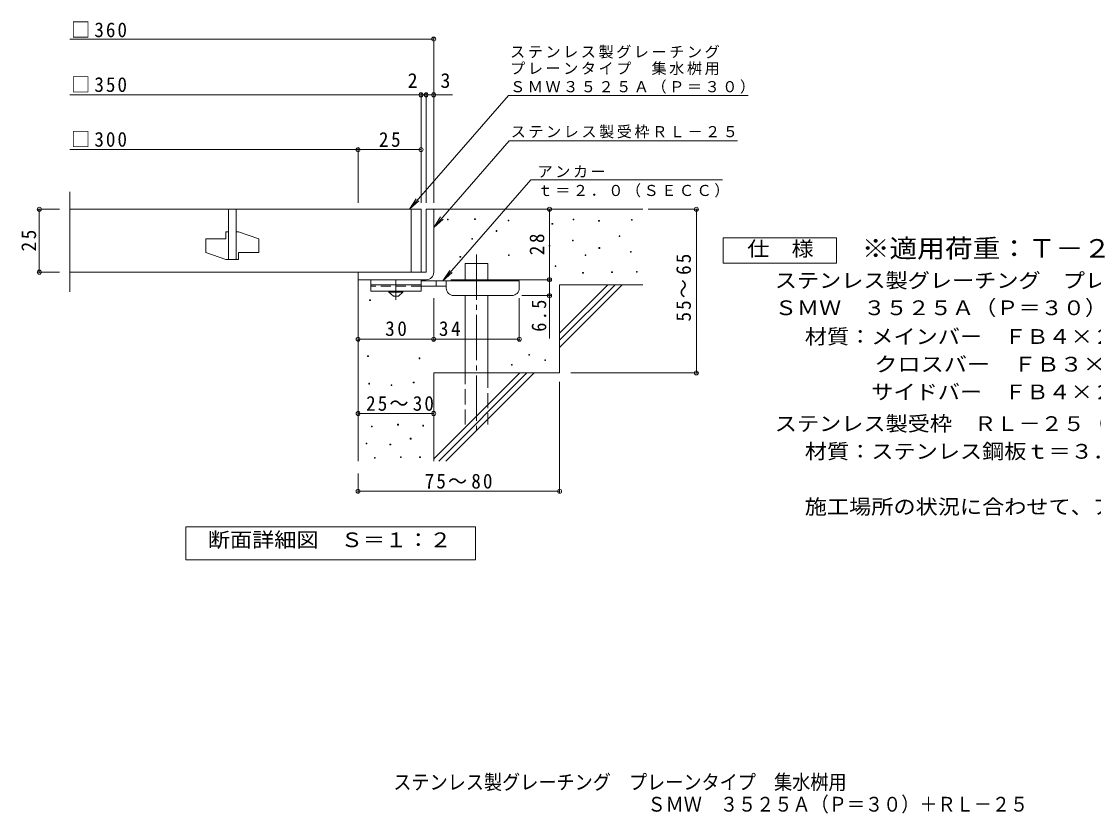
# Model space of a CAD drawing. Units: millimetres, scale not verified. Extents: x -318 to 322, y -274 to 232.
# Drawn here: x -317.9 to 107.9, y -274.4 to 40.2 of the extents above; entities that cross this region are included whole.
import ezdxf
from ezdxf.enums import TextEntityAlignment as Align

# ---------------------------------------------------------------- set-up
doc = ezdxf.new("R2010")
doc.units = ezdxf.units.MM
doc.header["$LTSCALE"] = 2
doc.header["$PDMODE"] = 32
doc.header["$PDSIZE"] = 1.6
for name, pattern in [('CHAIN1', [8, 5, -1, 1, -1]), ('CHAIN2', [12, 9, -1, 1, -1]), ('DASHED2', [3, 2, -1]), ('DASHED3', [4, 3, -1])]:
    doc.linetypes.add(name, pattern=pattern)
for name, color, linetype, lineweight in [('D-0', 7, 'Continuous', 9), ('D-1', 2, 'Continuous', 9), ('D-2', 3, 'Continuous', 9), ('D-4', 7, 'Continuous', 9), ('D-5', 7, 'Continuous', 9), ('D-6', 6, 'Continuous', 9), ('D-9', 4, 'Continuous', 9)]:
    doc.layers.add(name, color=color, linetype=linetype, lineweight=lineweight)
doc.layers.add('F-5_F-5ﾚｲﾔ', color=2, linetype='Continuous')
doc.styles.add('ＭＳ ゴシック', font='')
doc.styles.get('ＭＳ ゴシック').set_extended_font_data('MS Gothic')

msp = doc.modelspace()

# ---------------------------------------------------------------- linework, layer by layer
at = {"layer": 'D-0'}
for points in [[(-148.746, -38.576), (-148.746, -38.276), (-148.446, -38.276), (-148.446, -38.576)], [(-137.918, -38.44), (-137.918, -38.14), (-137.618, -38.14), (-137.618, -38.44)], [(-98.802, -38.576), (-98.802, -38.276), (-98.502, -38.276), (-98.502, -38.576)], [(-124.653, -38.982), (-124.653, -38.682), (-124.353, -38.682), (-124.353, -38.982)], [(-107.193, -40.335), (-107.193, -40.035), (-106.893, -40.035), (-106.893, -40.335)], [(-88.651, -39.117), (-88.651, -38.817), (-88.351, -38.817), (-88.351, -39.117)], [(-75.657, -38.711), (-75.657, -38.411), (-75.357, -38.411), (-75.357, -38.711)], [(-139.001, -46.291), (-139.001, -45.991), (-138.701, -45.991), (-138.701, -46.291)], [(-129.391, -43.178), (-129.391, -42.878), (-129.091, -42.878), (-129.091, -43.178)], [(-99.072, -46.967), (-99.072, -46.667), (-98.772, -46.667), (-98.772, -46.967)], [(-80.53, -45.208), (-80.53, -44.908), (-80.23, -44.908), (-80.23, -45.208)], [(-108.276, -48.998), (-108.276, -48.698), (-107.976, -48.698), (-107.976, -48.998)], [(-88.515, -49.945), (-88.515, -49.645), (-88.215, -49.645), (-88.215, -49.945)], [(-143.738, -53.464), (-143.738, -53.164), (-143.438, -53.164), (-143.438, -53.464)], [(-124.518, -52.788), (-124.518, -52.487), (-124.218, -52.487), (-124.218, -52.788)], [(-94.065, -52.788), (-94.065, -52.487), (-93.764, -52.487), (-93.764, -52.788)], [(-76.063, -51.434), (-76.063, -51.134), (-75.763, -51.134), (-75.763, -51.434)], [(-105.975, -57.119), (-105.975, -56.819), (-105.675, -56.819), (-105.675, -57.119)], [(-95.012, -59.826), (-95.012, -59.526), (-94.712, -59.526), (-94.712, -59.826)], [(-83.507, -59.555), (-83.507, -59.255), (-83.207, -59.255), (-83.207, -59.555)], [(-73.627, -59.42), (-73.627, -59.12), (-73.327, -59.12), (-73.327, -59.42)], [(-179.614, -70.696), (-179.614, -70.396), (-179.314, -70.396), (-179.314, -70.696)], [(-180.401, -92.929), (-180.401, -92.629), (-180.101, -92.629), (-180.101, -92.929)], [(-159.945, -93.758), (-159.945, -93.458), (-159.645, -93.458), (-159.645, -93.758)], [(-116.407, -92.325), (-116.407, -92.025), (-116.107, -92.025), (-116.107, -92.325)], [(-123.31, -96.385), (-123.31, -96.085), (-123.01, -96.085), (-123.01, -96.385)], [(-110.036, -94.475), (-110.036, -94.175), (-109.736, -94.175), (-109.736, -94.475)], [(-179.918, -103.814), (-179.918, -103.514), (-179.618, -103.514), (-179.618, -103.814)], [(-171.087, -104.423), (-171.087, -104.123), (-170.787, -104.123), (-170.787, -104.423)], [(-162.255, -103.357), (-162.255, -103.057), (-161.955, -103.057), (-161.955, -103.357)], [(-178.852, -120.868), (-178.852, -120.568), (-178.552, -120.568), (-178.552, -120.868)], [(-168.498, -120.107), (-168.498, -119.807), (-168.198, -119.807), (-168.198, -120.107)], [(-158.525, -120.488), (-158.525, -120.188), (-158.225, -120.188), (-158.225, -120.488)], [(-180.984, -127.568), (-180.984, -127.268), (-180.684, -127.268), (-180.684, -127.568)], [(-171.544, -128.025), (-171.544, -127.725), (-171.244, -127.725), (-171.244, -128.025)], [(-163.473, -125.665), (-163.473, -125.365), (-163.173, -125.365), (-163.173, -125.665)], [(-177.71, -133.278), (-177.71, -132.978), (-177.41, -132.978), (-177.41, -133.278)], [(-167.356, -132.974), (-167.356, -132.674), (-167.056, -132.674), (-167.056, -132.974)], [(-159.743, -132.974), (-159.743, -132.674), (-159.443, -132.674), (-159.443, -132.974)]]:
    msp.add_lwpolyline(points, close=True, dxfattribs=at)
at = {"layer": 'D-1'}
for p, q in [((-157.171, -34.386), (-157.171, -59.386)), ((-154.171, -34.386), (-157.171, -34.386)), ((-154.171, -59.386), (-154.171, -34.386)), ((-157.171, -59.386), (-184.171, -59.386)), ((-184.171, -62.386), (-184.171, -59.386)), ((-184.171, -62.386), (-157.171, -62.386))]:
    msp.add_line(p, q, dxfattribs=at)
msp.add_arc((-157.171, -59.386), 3, 270, 0, dxfattribs=at)
at = {"layer": 'D-2'}
for p, q in [((-298.704, -67.211), (-298.704, -27.47)), ((-159.171, -34.386), (-298.704, -34.386)), ((-235.671, -34.386), (-235.671, -54.386)), ((-232.671, -34.386), (-232.671, -54.386)), ((-163.171, -34.386), (-163.171, -59.386)), ((-159.171, -34.386), (-159.171, -59.386)), ((-244.671, -46.136), (-244.671, -51.636)), ((-244.671, -46.136), (-236.671, -46.136)), ((-236.671, -43.386), (-236.671, -46.136)), ((-235.671, -43.386), (-236.671, -43.386)), ((-231.671, -43.386), (-232.671, -43.386)), ((-231.671, -43.386), (-223.671, -46.136)), ((-223.671, -46.136), (-223.671, -51.636)), ((-244.671, -51.636), (-236.671, -54.386)), ((-231.671, -54.386), (-236.671, -54.386)), ((-231.671, -51.636), (-231.671, -54.386)), ((-231.671, -51.636), (-223.671, -51.636)), ((-298.704, -59.386), (-159.171, -59.386))]:
    msp.add_line(p, q, dxfattribs=at)
at = {"layer": 'D-4'}
for p, q in [((-298.704, 33.188), (-154.171, 33.188)), ((-154.171, -31.795), (-154.171, 33.788)), ((-298.704, 11.048), (-159.171, 11.048)), ((-159.171, -31.795), (-159.171, 11.648)), ((-159.171, 11.048), (-158.17, 11.048)), ((-158.17, 11.048), (-146.638, 11.048)), ((-157.171, -31.795), (-157.171, 11.648)), ((-298.704, -10.702), (-184.171, -10.702)), ((-184.171, -31.795), (-184.171, -10.102)), ((-184.171, -10.702), (-159.171, -10.702)), ((-311.385, -34.386), (-302.704, -34.386)), ((-310.785, -34.386), (-310.785, -59.386)), ((-108.178, -62.386), (-108.178, -34.386)), ((-68.965, -34.386), (-49.234, -34.386)), ((-49.834, -99.386), (-49.834, -34.386)), ((-311.385, -59.386), (-302.704, -59.386)), ((-147.369, -62.386), (-107.578, -62.386)), ((-108.178, -62.386), (-108.178, -85.736)), ((-154.169, -86.607), (-154.169, -69.686)), ((-120.169, -86.607), (-120.169, -69.686)), ((-107.578, -68.686), (-119.169, -68.686)), ((-99.724, -99.386), (-49.234, -99.386)), ((-104.17, -102.886), (-104.17, -147.003)), ((-184.171, -115.51), (-154.171, -115.51)), ((-184.171, -139.386), (-184.171, -147.003)), ((-184.171, -146.403), (-104.17, -146.403))]:
    msp.add_line(p, q, dxfattribs=at)
msp.add_lwpolyline([(-184.169, -86.007), (-154.169, -86.007), (-120.169, -86.007)], dxfattribs=at)
for p in [(-154.171, 33.188), (-159.171, 11.048), (-157.171, 11.048), (-154.171, 11.048), (-184.171, -10.702), (-159.171, -10.702), (-310.785, -34.386), (-108.178, -34.386), (-49.834, -34.386), (-310.785, -59.386), (-108.178, -62.386), (-108.178, -68.686), (-184.169, -86.007), (-154.169, -86.007), (-120.169, -86.007), (-49.834, -99.386), (-184.171, -115.51), (-154.171, -115.51), (-184.171, -146.403), (-104.17, -146.403)]:
    msp.add_point(p, dxfattribs=at)
at = {"layer": 'D-5'}
for p, q in [((-124.493, 10.81), (-29.24, 10.81)), ((-124.208, -7.211), (-154.171, -41.637)), ((-124.208, -7.211), (-33.542, -7.211)), ((-115.637, -22.776), (-150.547, -62.886)), ((-115.637, -22.776), (-39.419, -22.776)), ((-163.83, -34.386), (-161.068, -30.218)), ((-154.171, -41.637), (-151.409, -37.47)), ((-154.171, -41.637), (-150.424, -38.327)), ((-150.547, -62.886), (-147.785, -58.718)), ((-150.547, -62.886), (-146.8, -59.575))]:
    msp.add_line(p, q, dxfattribs=at)
msp.add_lwpolyline([(-124.493, 10.81), (-163.83, -34.386), (-160.083, -31.075)], dxfattribs=at)
for points in [[(-39.139, -55.791), (-39.139, -45.791), (5.861, -45.791), (5.861, -55.791)], [(-252.57, -173.574), (-252.57, -160.574), (-137.57, -160.574), (-137.57, -173.574)]]:
    msp.add_lwpolyline(points, close=True, dxfattribs=at)
at = {"layer": 'D-6'}
for p, q in [((-154.171, -34.386), (-71.171, -34.386)), ((-141.712, -62.886), (-141.712, -55.886)), ((-141.712, -55.886), (-132.712, -55.886)), ((-132.712, -62.886), (-132.712, -55.886)), ((-184.171, -62.386), (-184.171, -134.386)), ((-104.171, -83.588), (-84.969, -64.386)), ((-104.171, -64.386), (-71.171, -64.386)), ((-104.171, -86.416), (-82.141, -64.386)), ((-104.171, -64.386), (-104.171, -99.386)), ((-104.171, -89.244), (-79.312, -64.386)), ((-141.712, -99.386), (-141.712, -68.686)), ((-132.712, -99.386), (-132.712, -68.686)), ((-154.171, -99.386), (-154.171, -134.386)), ((-154.171, -99.386), (-104.171, -99.386)), ((-154.171, -133.588), (-119.969, -99.386)), ((-152.141, -134.386), (-117.141, -99.386)), ((-149.313, -134.386), (-114.313, -99.386))]:
    msp.add_line(p, q, dxfattribs=at)
at = {"layer": 'D-6', "linetype": 'CHAIN2'}
msp.add_line((-137.212, -52.394), (-137.212, -122.052), dxfattribs=at)
at = {"layer": 'D-6', "linetype": 'DASHED3'}
for p, q in [((-141.712, -119.886), (-141.712, -99.386)), ((-132.712, -99.386), (-132.712, -119.886))]:
    msp.add_line(p, q, dxfattribs=at)
at = {"layer": 'D-9', "color": 3}
for p, q in [((-179.169, -62.386), (-179.169, -66.886)), ((-159.169, -62.386), (-179.169, -62.386)), ((-159.169, -62.386), (-159.169, -66.886)), ((-159.169, -64.386), (-179.169, -64.386)), ((-159.169, -66.886), (-179.169, -66.886))]:
    msp.add_line(p, q, dxfattribs=at)
at = {"layer": 'D-9', "linetype": 'CHAIN1'}
msp.add_line((-169.169, -70.434), (-169.169, -62.386), dxfattribs=at)
at = {"layer": 'D-9'}
for p, q in [((-120.169, -62.886), (-159.169, -62.886)), ((-153.169, -64.886), (-153.169, -62.886)), ((-149.169, -65.686), (-149.169, -62.886)), ((-120.169, -65.686), (-120.169, -62.886)), ((-149.164, -64.886), (-159.169, -64.886)), ((-146.169, -68.686), (-123.169, -68.686))]:
    msp.add_line(p, q, dxfattribs=at)
at = {"layer": 'D-9', "color": 3, "linetype": 'DASHED2'}
msp.add_line((-159.169, -64.886), (-179.169, -64.886), dxfattribs=at)
at = {"layer": 'D-9', "color": 2}
for p, q in [((-171.919, -67.386), (-171.919, -66.886)), ((-171.919, -67.386), (-170.169, -68.886)), ((-171.919, -67.386), (-166.419, -67.386)), ((-168.169, -68.886), (-166.419, -67.386)), ((-166.419, -67.386), (-166.419, -66.886)), ((-170.169, -68.886), (-168.169, -68.886))]:
    msp.add_line(p, q, dxfattribs=at)
at = {"layer": 'D-9'}
for centre, start, end in [((-146.169, -65.686), 180, 270), ((-123.169, -65.686), 270, 0)]:
    msp.add_arc(centre, 3, start, end, dxfattribs=at)

# ---------------------------------------------------------------- texts
at = {"layer": 'D-4', "color": 2, "style": 'ＭＳ ゴシック'}
for s, p in [('2', (-164.539, 12.048)), ('3', (-151.51, 12.048))]:
    msp.add_text(s, height=5.865, dxfattribs=at).set_placement(p, align=Align.BOTTOM_LEFT)
at = {"layer": 'D-4', "color": 2, "char_height": 5.865, "attachment_point": 7, "style": 'ＭＳ ゴシック'}
for s, insert in [('\\T1.21;\\W0.95;□360', (-298.126, 33.799)), ('\\T1.21;\\W0.95;□350', (-298.126, 12.048)), ('\\T1.21;\\W0.95;□300', (-298.126, -9.702)), ('\\T1.27;\\W0.95;25', (-175.921, -9.702)), ('\\T1.27;\\W0.95;30', (-173.419, -84.807)), ('\\T1.27;\\W0.95;34', (-152.096, -84.807)), ('\\T1.22;\\W0.95;25～30', (-181.011, -114.51)), ('\\T1.22;\\W0.95;75～80', (-157.744, -145.403))]:
    msp.add_mtext(s, dxfattribs=dict(at, insert=insert))
at = {"layer": 'D-4', "color": 2, "char_height": 5.865, "attachment_point": 7, "rotation": 90, "style": 'ＭＳ ゴシック'}
for s, insert in [('\\T1.27;\\W0.95;25', (-311.985, -51.136)), ('\\T1.27;\\W0.95;28', (-110.178, -52.636)), ('\\T1.22;\\W0.95;55～65', (-51.94, -78.987)), ('\\T1.27;\\W0.9;6.5', (-109.378, -83.025))]:
    msp.add_mtext(s, dxfattribs=dict(at, insert=insert))
at = {"layer": 'D-5', "color": 2, "style": 'ＭＳ ゴシック'}
for s, width, p in [('仕\u3000様', 1.1, (-29.639, -54.791)), ('ステンレス製グレーチング\u3000プレーンタイプ\u3000集水桝用', 1.1, (-18.72, -67.375)), ('ＳＭＷ\u3000３５２５Ａ（Ｐ＝３０）', 1.1, (-18.72, -78.22)), ('材質：メインバー\u3000ＦＢ４×２５（ＳＵＳ３０４）', 1.1, (-6.778, -89.641)), ('\u3000\u3000\u3000クロスバー\u3000ＦＢ３×２０（ＳＵＳ３０４）', 1.15, (-6.778, -100.641)), ('\u3000\u3000\u3000サイドバー\u3000ＦＢ４×２５（ＳＵＳ３０４）', 1.1, (-6.778, -111.641)), ('ステンレス製受枠\u3000ＲＬ－２５（四方枠）', 1.1, (-18.72, -124.236)), ('材質：ステンレス鋼板ｔ＝３．０（ＳＵＳ３０４）', 1.1, (-6.778, -135.236)), ('施工場所の状況に合わせて、アンカーをプライヤー等で折り曲げてご使用ください。', 1.1, (-6.778, -157.236)), ('断面詳細図\u3000Ｓ＝１：２', 1.1, (-243.885, -170.38))]:
    msp.add_text(s, height=5.865, dxfattribs=dict(at, width=width)).set_placement(p, align=Align.BOTTOM_LEFT)
at = {"layer": 'D-5', "color": 3, "style": 'ＭＳ ゴシック', "width": 1.1}
msp.add_text('※適用荷重：Ｔ－２', height=7.331, dxfattribs=at).set_placement((15.861, -55.791), align=Align.BOTTOM_LEFT)
at = {"layer": 'D-5', "char_height": 4.399, "attachment_point": 7, "style": 'ＭＳ ゴシック'}
for s, insert in [('\\T1.17;ステンレス製グレーチング', (-123.803, 25.427)), ('\\T1.17;プレーンタイプ\u3000集水桝用', (-123.803, 18.842)), ('\\T1.17;ＳＭＷ３５２５Ａ（Ｐ＝３０）', (-123.803, 11.514)), ('\\T1.17;ステンレス製受枠ＲＬ－２５', (-123.584, -6.26)), ('\\T1.17;アンカー', (-112.908, -21.845)), ('\\T1.17;ｔ＝２．０（ＳＥＣＣ）', (-112.908, -29.708))]:
    msp.add_mtext(s, dxfattribs=dict(at, insert=insert))
at = {"layer": 'F-5_F-5ﾚｲﾔ', "style": 'ＭＳ ゴシック', "width": 0.9}
for s, p in [('ステンレス製グレーチング\u3000プレーンタイプ\u3000集水桝用', (-170.2, -266.622)), ('ＳＭＷ\u3000３５２５Ａ（Ｐ＝３０）＋ＲＬ－２５', (-69.27, -275.403))]:
    msp.add_text(s, height=5.865, dxfattribs=at).set_placement(p, align=Align.BOTTOM_LEFT)

doc.saveas('drawing.dxf')
